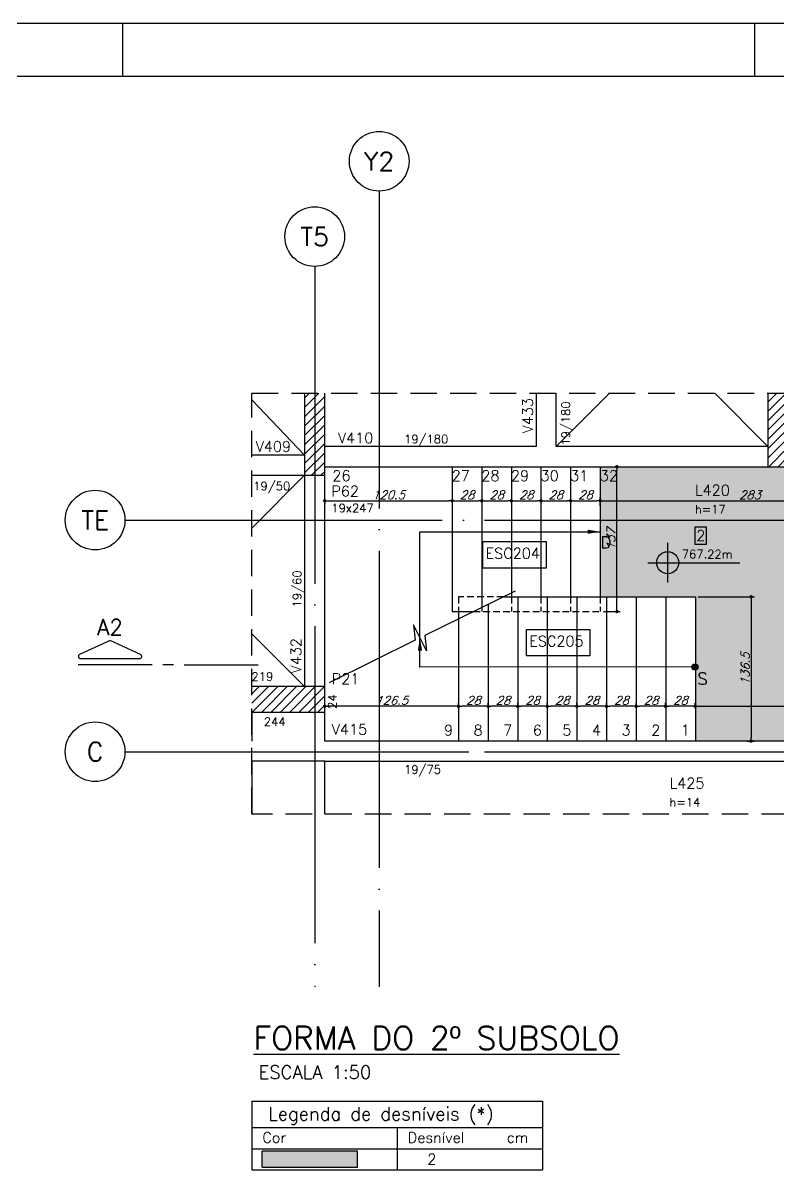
# Model space of a CAD drawing. Extents: x 0 to 6870, y 0 to 4205.
# Drawn here: x 1553 to 2267, y 3111 to 4205 of the extents above; entities that cross this region are included whole.
import ezdxf
from ezdxf.enums import TextEntityAlignment as Align

# ---------------------------------------------------------------- set-up
doc = ezdxf.new("R2010")
doc.units = 0
doc.header["$LTSCALE"] = 50
doc.header["$MEASUREMENT"] = 0
doc.linetypes.add('DASHED', pattern=[0.75, 0.5, -0.25])
doc.linetypes.add('EIXO', pattern=[6.8, 6, -0.4, 0, -0.4])
doc.layers.get('0').update_dxf_attribs({"linetype": 'CONTINUOUS'})
doc.layers.get('DEFPOINTS').update_dxf_attribs({"linetype": 'CONTINUOUS'})
for name, color, linetype in [('242', 3, 'CONTINUOUS'), ('AR-TEXTO_REGUA 120_1-200', 4, 'CONTINUOUS'), ('F-AUX', 2, 'CONTINUOUS'), ('F-AUX-RED', 1, 'CONTINUOUS'), ('F-CORTE-INDICAÇÃO', 4, 'CONTINUOUS'), ('F-COTAS', 106, 'CONTINUOUS'), ('F-DESNIVEL-1', 254, 'CONTINUOUS'), ('F-DESNIVEL-9', 252, 'CONTINUOUS'), ('F-EIXO', 12, 'EIXO'), ('F-ESC NUM', 2, 'CONTINUOUS'), ('F-ESC-PROJ', 1, 'CONTINUOUS'), ('F-ESCADAS', 2, 'CONTINUOUS'), ('F-LAJES-DIM', 2, 'CONTINUOUS'), ('F-LAJES-NOME', 4, 'CONTINUOUS'), ('F-LEADER', 1, 'CONTINUOUS'), ('F-MARGEM', 1, 'CONTINUOUS'), ('F-NÍVEL-PLANTA', 2, 'CONTINUOUS'), ('F-PILARES-DIM', 172, 'CONTINUOUS'), ('F-PILARES-HACH', 174, 'CONTINUOUS'), ('F-PILARES-NOME', 170, 'CONTINUOUS'), ('F-PILARES-S', 170, 'CONTINUOUS'), ('F-PILARES-V', 170, 'CONTINUOUS'), ('F-TABELA-NÍVEIS', 1, 'CONTINUOUS'), ('F-TEXTO', 6, 'CONTINUOUS'), ('F-TEXTO ESCADA', 2, 'CONTINUOUS'), ('F-TEXTO-YELLOW', 2, 'CONTINUOUS'), ('F-VIGAS', 3, 'CONTINUOUS'), ('F-VIGAS-DIM', 2, 'CONTINUOUS'), ('F-VIGAS-NOME', 4, 'CONTINUOUS'), ('F-VÃO', 1, 'CONTINUOUS')]:
    doc.layers.add(name, color=color, linetype=linetype)
doc.styles.add('5385-ARQ-PB-BAS-PLA-TER-TORRE-A-106-TXT$0$R60-75', font='romans.shx', dxfattribs={"height": 0.1125})
doc.styles.add('CP-TEXT-INCL', font='romans.shx', dxfattribs={"oblique": 20})
doc.styles.add('MCP', font='romans.shx')
doc.styles.add('REGUA-120-esc1_200', font='simplex.shx', dxfattribs={"height": 0.6})
doc.styles.add('ROMANS', font='romans.shx')
doc.dimstyles.new('CP-COTAS-50', dxfattribs={"dimscale": 0.64, "dimtxt": 12.5, "dimasz": 5, "dimexe": 5, "dimexo": 5, "dimgap": 2.5, "dimtad": 1, "dimdec": 1, "dimdsep": 46, "dimtxsty": 'CP-TEXT-INCL', "dimblk1": 'DOT', "dimblk2": 'DOT', "dimsah": 1, "dimcen": 9, "dimclrd": 256, "dimclre": 256, "dimclrt": 256, "dimadec": 0, "dimazin": 0, "dimtfac": 1, "dimtdec": 1, "dimtmove": 2, "dimatfit": 3, "dimldrblk": 'DOT', "dimfxl": 5, "dimtolj": 1, "dimarcsym": 0})
pattern_1 = [(45, (324.5, 3531), (-4.419417, 4.419417), [])]

# ---------------------------------------------------------------- blocks, each defined once
blk = doc.blocks.new('*U13')
at = {"layer": 'F-LAJES-DIM', "color": 1}
blk.add_lwpolyline([(0, 0), (11, 0), (11, 16), (0, 16)], close=True, dxfattribs=at)
at = {"layer": 'F-LAJES-DIM', "style": 'MCP'}
blk.add_attdef('DIM', text='', height=10, dxfattribs=at).set_placement((5.5, 8), align=Align.MIDDLE_CENTER)
blk = doc.blocks.new('Nível - Planta')
at = {"layer": 'F-NÍVEL-PLANTA'}
h = blk.add_hatch(color=71, dxfattribs=at)
h.paths.add_polyline_path([(0, 0), (0, 0.26, 0.414214), (-0.26, 0)])
h.paths.add_polyline_path([(0.26, 0), (0, 0), (0, -0.26, 0.414214)])
for p, q in [((0, -0.469), (0, 0.469)), ((-0.469, 0), (1.704, 0))]:
    blk.add_line(p, q, dxfattribs=at)
blk.add_circle((0, 0), 0.26, dxfattribs=at)
at = {"layer": 'F-TEXTO', "color": 3, "style": 'MCP'}
blk.add_attdef('NÍVEL', (0.333, 0.102), '', height=0.2, dxfattribs=at)
blk = doc.blocks.new('*U12')
at = {"layer": 'F-EIXO'}
blk.add_line((0, 0), (1131.4, 0), dxfattribs=at)
at = {"layer": 'F-EIXO', "color": 2, "linetype": 'Continuous'}
blk.add_circle((-28.2, 0), 28.2, dxfattribs=at)
at = {"layer": 'F-TEXTO', "style": 'ROMANS'}
blk.add_attdef('EIXO', text='', height=17.5, dxfattribs=at).set_placement((-28.2, 0), align=Align.MIDDLE_CENTER)
blk = doc.blocks.new('*U8')
at = {"layer": 'F-EIXO'}
blk.add_line((0, 0), (0, -752.5), dxfattribs=at)
at = {"layer": 'F-EIXO', "color": 2, "linetype": 'Continuous'}
blk.add_circle((0, 28.2), 28.2, dxfattribs=at)
at = {"layer": 'F-TEXTO', "style": 'ROMANS'}
blk.add_attdef('EIXO', text='', height=17.5, rotation=360, dxfattribs=at).set_placement((0, 28.2), align=Align.MIDDLE_CENTER)
blk = doc.blocks.new('*U9')
at = {"layer": 'F-EIXO'}
blk.add_line((0, 0), (0, -681.2), dxfattribs=at)
at = {"layer": 'F-EIXO', "color": 2, "linetype": 'Continuous'}
blk.add_circle((0, 28.2), 28.2, dxfattribs=at)
at = {"layer": 'F-TEXTO', "style": 'ROMANS'}
blk.add_attdef('EIXO', text='', height=17.5, rotation=360, dxfattribs=at).set_placement((0, 28.2), align=Align.MIDDLE_CENTER)
blk = doc.blocks.new('*U10')
at = {"layer": 'F-EIXO'}
blk.add_line((0, 0), (1131.4, 0), dxfattribs=at)
at = {"layer": 'F-EIXO', "color": 2, "linetype": 'Continuous'}
blk.add_circle((-28.2, 0), 28.2, dxfattribs=at)
at = {"layer": 'F-TEXTO', "style": 'ROMANS'}
blk.add_attdef('EIXO', text='', height=17.5, dxfattribs=at).set_placement((-28.2, 0), align=Align.MIDDLE_CENTER)
blk = doc.blocks.new('*U17')
at = {"layer": 'F-CORTE-INDICAÇÃO'}
for p, q in [((-100, 0), (-170, 0)), ((-80, 0), (-90, 0)), ((-70, 0), (0, 0))]:
    blk.add_line(p, q, dxfattribs=at)
blk.add_lwpolyline([(-112, 6, 0.802585), (-111.2, 9.8), (-140, 23.3), (-168.8, 9.8, 0.802585), (-168, 6)], format="xyb", close=True, dxfattribs=at)
at = {"layer": 'F-CORTE-INDICAÇÃO', "style": 'ROMANS'}
blk.add_attdef('CORTE', text='', height=15, dxfattribs=at).set_placement((-140, 35.8), align=Align.MIDDLE_CENTER)
at = {"layer": 'F-CORTE-INDICAÇÃO', "color": 2, "style": 'ROMANS'}
blk.add_attdef('FOLHA', text='', height=12, dxfattribs=at).set_placement((-140, -10), align=Align.MIDDLE_CENTER)
blk = doc.blocks.new('A0-1L')
at = {"layer": 'F-MARGEM', "color": 2}
for p, q in [((0, 84.1), (137.4, 84.1)), ((32.95, 83.1), (32.95, 84.1)), ((32.95, 83.1), (32.95, 84.1)), ((44.9, 84.1), (44.9, 83.1)), ((44.9, 84.1), (44.9, 83.1))]:
    blk.add_line(p, q, dxfattribs=at)
blk.add_lwpolyline([(0, 84.1), (137.4, 84.1), (137.4, 0), (0, 0)], close=True, dxfattribs=at)
at = {"layer": 'F-MARGEM', "color": 7}
blk.add_lwpolyline([(2.5, 83.1), (136.4, 83.1), (136.4, 1), (2.5, 1)], close=True, dxfattribs=at)
blk = doc.blocks.new('_DOT')
at = {"color": 0, "linetype": 'ByBlock'}
blk.add_line((-0.5, 0), (-1, 0), dxfattribs=at)
at = {"color": 0, "linetype": 'ByBlock', "const_width": 0.5}
blk.add_lwpolyline([(-0.25, 0, 1), (0.25, 0, 1)], format="xyb", close=True, dxfattribs=at)
blk = doc.blocks.new('*D64')
at = {"layer": 'DEFPOINTS', "color": 0, "linetype": 'Continuous', "transparency": 16777216}
for p in [(1838.5, 3754.6), (1959, 3757.1), (1959, 3753.3)]:
    blk.add_point(p, dxfattribs=at)
at = {"layer": 'F-COTAS', "linetype": 'Continuous', "lineweight": -2, "transparency": 16777216}
for p, q in [((1841.7, 3753.3), (1955.8, 3753.3)), ((1959, 3753.9), (1959, 3750.1)), ((1838.5, 3751.4), (1838.5, 3750.1))]:
    blk.add_line(p, q, dxfattribs=at)
at = {"layer": 'F-COTAS', "linetype": 'Continuous', "lineweight": -2, "transparency": 16777216, "xscale": 3.2, "yscale": 3.2, "zscale": 3.2, "rotation": 180}
blk.add_blockref('_DOT', (1838.5, 3753.3), dxfattribs=at)
at = {"layer": 'F-COTAS', "linetype": 'Continuous', "lineweight": -2, "transparency": 16777216, "xscale": 3.2, "yscale": 3.2, "zscale": 3.2}
blk.add_blockref('_DOT', (1959, 3753.3), dxfattribs=at)
at = {"layer": 'F-COTAS', "linetype": 'Continuous', "transparency": 16777216, "insert": (1898.8, 3758.9), "char_height": 8, "attachment_point": 5, "style": 'CP-TEXT-INCL'}
blk.add_mtext('\\A1;120.5', dxfattribs=at)
blk = doc.blocks.new('*D65')
at = {"layer": 'DEFPOINTS', "color": 0, "linetype": 'Continuous', "transparency": 16777216}
for p in [(1959, 3754.6), (1987, 3753.3), (1987, 3753.3)]:
    blk.add_point(p, dxfattribs=at)
at = {"layer": 'F-COTAS', "linetype": 'Continuous', "lineweight": -2, "transparency": 16777216}
for p, q in [((1962.2, 3753.3), (1983.8, 3753.3)), ((1959, 3751.4), (1959, 3750.1))]:
    blk.add_line(p, q, dxfattribs=at)
at = {"layer": 'F-COTAS', "linetype": 'Continuous', "lineweight": -2, "transparency": 16777216, "xscale": 3.2, "yscale": 3.2, "zscale": 3.2, "rotation": 180}
blk.add_blockref('_DOT', (1959, 3753.3), dxfattribs=at)
at = {"layer": 'F-COTAS', "linetype": 'Continuous', "lineweight": -2, "transparency": 16777216, "xscale": 3.2, "yscale": 3.2, "zscale": 3.2}
blk.add_blockref('_DOT', (1987, 3753.3), dxfattribs=at)
at = {"layer": 'F-COTAS', "linetype": 'Continuous', "transparency": 16777216, "insert": (1973, 3758.9), "char_height": 8, "attachment_point": 5, "style": 'CP-TEXT-INCL'}
blk.add_mtext('\\A1;28', dxfattribs=at)
blk = doc.blocks.new('*D66')
at = {"layer": 'DEFPOINTS', "color": 0, "linetype": 'Continuous', "transparency": 16777216}
for p in [(1987, 3754.6), (2015, 3753.3), (2015, 3753.3)]:
    blk.add_point(p, dxfattribs=at)
at = {"layer": 'F-COTAS', "linetype": 'Continuous', "lineweight": -2, "transparency": 16777216}
for p, q in [((1990.2, 3753.3), (2011.8, 3753.3)), ((1987, 3751.4), (1987, 3750.1))]:
    blk.add_line(p, q, dxfattribs=at)
at = {"layer": 'F-COTAS', "linetype": 'Continuous', "lineweight": -2, "transparency": 16777216, "xscale": 3.2, "yscale": 3.2, "zscale": 3.2, "rotation": 180}
blk.add_blockref('_DOT', (1987, 3753.3), dxfattribs=at)
at = {"layer": 'F-COTAS', "linetype": 'Continuous', "lineweight": -2, "transparency": 16777216, "xscale": 3.2, "yscale": 3.2, "zscale": 3.2}
blk.add_blockref('_DOT', (2015, 3753.3), dxfattribs=at)
at = {"layer": 'F-COTAS', "linetype": 'Continuous', "transparency": 16777216, "insert": (2001, 3758.9), "char_height": 8, "attachment_point": 5, "style": 'CP-TEXT-INCL'}
blk.add_mtext('\\A1;28', dxfattribs=at)
blk = doc.blocks.new('*D67')
at = {"layer": 'DEFPOINTS', "color": 0, "linetype": 'Continuous', "transparency": 16777216}
for p in [(2015, 3754.6), (2043, 3753.3), (2043, 3753.3)]:
    blk.add_point(p, dxfattribs=at)
at = {"layer": 'F-COTAS', "linetype": 'Continuous', "lineweight": -2, "transparency": 16777216}
for p, q in [((2018.2, 3753.3), (2039.8, 3753.3)), ((2015, 3751.4), (2015, 3750.1))]:
    blk.add_line(p, q, dxfattribs=at)
at = {"layer": 'F-COTAS', "linetype": 'Continuous', "lineweight": -2, "transparency": 16777216, "xscale": 3.2, "yscale": 3.2, "zscale": 3.2, "rotation": 180}
blk.add_blockref('_DOT', (2015, 3753.3), dxfattribs=at)
at = {"layer": 'F-COTAS', "linetype": 'Continuous', "lineweight": -2, "transparency": 16777216, "xscale": 3.2, "yscale": 3.2, "zscale": 3.2}
blk.add_blockref('_DOT', (2043, 3753.3), dxfattribs=at)
at = {"layer": 'F-COTAS', "linetype": 'Continuous', "transparency": 16777216, "insert": (2029, 3758.9), "char_height": 8, "attachment_point": 5, "style": 'CP-TEXT-INCL'}
blk.add_mtext('\\A1;28', dxfattribs=at)
blk = doc.blocks.new('*D63')
at = {"layer": 'DEFPOINTS', "color": 0, "linetype": 'Continuous', "transparency": 16777216}
for p in [(2043, 3754.6), (2071, 3753.3), (2071, 3753.3)]:
    blk.add_point(p, dxfattribs=at)
at = {"layer": 'F-COTAS', "linetype": 'Continuous', "lineweight": -2, "transparency": 16777216}
for p, q in [((2046.2, 3753.3), (2067.8, 3753.3)), ((2043, 3751.4), (2043, 3750.1))]:
    blk.add_line(p, q, dxfattribs=at)
at = {"layer": 'F-COTAS', "linetype": 'Continuous', "lineweight": -2, "transparency": 16777216, "xscale": 3.2, "yscale": 3.2, "zscale": 3.2, "rotation": 180}
blk.add_blockref('_DOT', (2043, 3753.3), dxfattribs=at)
at = {"layer": 'F-COTAS', "linetype": 'Continuous', "lineweight": -2, "transparency": 16777216, "xscale": 3.2, "yscale": 3.2, "zscale": 3.2}
blk.add_blockref('_DOT', (2071, 3753.3), dxfattribs=at)
at = {"layer": 'F-COTAS', "linetype": 'Continuous', "transparency": 16777216, "insert": (2057, 3758.9), "char_height": 8, "attachment_point": 5, "style": 'CP-TEXT-INCL'}
blk.add_mtext('\\A1;28', dxfattribs=at)
blk = doc.blocks.new('*D68')
at = {"layer": 'DEFPOINTS', "color": 0, "linetype": 'Continuous', "transparency": 16777216}
for p in [(2133, 3558.9), (2133, 3558.9), (2161, 3558.9)]:
    blk.add_point(p, dxfattribs=at)
at = {"layer": 'F-COTAS', "linetype": 'Continuous', "lineweight": -2, "transparency": 16777216}
for p, q in [((2133, 3558.9), (2133, 3562.1)), ((2157.8, 3558.9), (2136.2, 3558.9)), ((2161, 3558.9), (2161, 3562.1))]:
    blk.add_line(p, q, dxfattribs=at)
at = {"layer": 'F-COTAS', "linetype": 'Continuous', "lineweight": -2, "transparency": 16777216, "xscale": 3.2, "yscale": 3.2, "zscale": 3.2, "rotation": 180}
blk.add_blockref('_DOT', (2133, 3558.9), dxfattribs=at)
at = {"layer": 'F-COTAS', "linetype": 'Continuous', "lineweight": -2, "transparency": 16777216, "xscale": 3.2, "yscale": 3.2, "zscale": 3.2}
blk.add_blockref('_DOT', (2161, 3558.9), dxfattribs=at)
at = {"layer": 'F-COTAS', "linetype": 'Continuous', "transparency": 16777216, "insert": (2147, 3564.5), "char_height": 8, "attachment_point": 5, "style": 'CP-TEXT-INCL'}
blk.add_mtext('\\A1;28', dxfattribs=at)
blk = doc.blocks.new('*D69')
at = {"layer": 'DEFPOINTS', "color": 0, "linetype": 'Continuous', "transparency": 16777216}
for p in [(2105, 3558.9), (2105, 3558.9), (2133, 3558.9)]:
    blk.add_point(p, dxfattribs=at)
at = {"layer": 'F-COTAS', "linetype": 'Continuous', "lineweight": -2, "transparency": 16777216}
for p, q in [((2105, 3558.9), (2105, 3562.1)), ((2129.8, 3558.9), (2108.2, 3558.9)), ((2133, 3558.9), (2133, 3562.1))]:
    blk.add_line(p, q, dxfattribs=at)
at = {"layer": 'F-COTAS', "linetype": 'Continuous', "lineweight": -2, "transparency": 16777216, "xscale": 3.2, "yscale": 3.2, "zscale": 3.2, "rotation": 180}
blk.add_blockref('_DOT', (2105, 3558.9), dxfattribs=at)
at = {"layer": 'F-COTAS', "linetype": 'Continuous', "lineweight": -2, "transparency": 16777216, "xscale": 3.2, "yscale": 3.2, "zscale": 3.2}
blk.add_blockref('_DOT', (2133, 3558.9), dxfattribs=at)
at = {"layer": 'F-COTAS', "linetype": 'Continuous', "transparency": 16777216, "insert": (2119, 3564.5), "char_height": 8, "attachment_point": 5, "style": 'CP-TEXT-INCL'}
blk.add_mtext('\\A1;28', dxfattribs=at)
blk = doc.blocks.new('*D70')
at = {"layer": 'DEFPOINTS', "color": 0, "linetype": 'Continuous', "transparency": 16777216}
for p in [(2077, 3558.9), (2077, 3558.9), (2105, 3558.9)]:
    blk.add_point(p, dxfattribs=at)
at = {"layer": 'F-COTAS', "linetype": 'Continuous', "lineweight": -2, "transparency": 16777216}
for p, q in [((2077, 3558.9), (2077, 3562.1)), ((2101.8, 3558.9), (2080.2, 3558.9)), ((2105, 3558.9), (2105, 3562.1))]:
    blk.add_line(p, q, dxfattribs=at)
at = {"layer": 'F-COTAS', "linetype": 'Continuous', "lineweight": -2, "transparency": 16777216, "xscale": 3.2, "yscale": 3.2, "zscale": 3.2, "rotation": 180}
blk.add_blockref('_DOT', (2077, 3558.9), dxfattribs=at)
at = {"layer": 'F-COTAS', "linetype": 'Continuous', "lineweight": -2, "transparency": 16777216, "xscale": 3.2, "yscale": 3.2, "zscale": 3.2}
blk.add_blockref('_DOT', (2105, 3558.9), dxfattribs=at)
at = {"layer": 'F-COTAS', "linetype": 'Continuous', "transparency": 16777216, "insert": (2091, 3564.5), "char_height": 8, "attachment_point": 5, "style": 'CP-TEXT-INCL'}
blk.add_mtext('\\A1;28', dxfattribs=at)
blk = doc.blocks.new('*D71')
at = {"layer": 'DEFPOINTS', "color": 0, "linetype": 'Continuous', "transparency": 16777216}
for p in [(2049, 3558.9), (2049, 3558.9), (2077, 3558.9)]:
    blk.add_point(p, dxfattribs=at)
at = {"layer": 'F-COTAS', "linetype": 'Continuous', "lineweight": -2, "transparency": 16777216}
for p, q in [((2049, 3558.9), (2049, 3562.1)), ((2073.8, 3558.9), (2052.2, 3558.9)), ((2077, 3558.9), (2077, 3562.1))]:
    blk.add_line(p, q, dxfattribs=at)
at = {"layer": 'F-COTAS', "linetype": 'Continuous', "lineweight": -2, "transparency": 16777216, "xscale": 3.2, "yscale": 3.2, "zscale": 3.2, "rotation": 180}
blk.add_blockref('_DOT', (2049, 3558.9), dxfattribs=at)
at = {"layer": 'F-COTAS', "linetype": 'Continuous', "lineweight": -2, "transparency": 16777216, "xscale": 3.2, "yscale": 3.2, "zscale": 3.2}
blk.add_blockref('_DOT', (2077, 3558.9), dxfattribs=at)
at = {"layer": 'F-COTAS', "linetype": 'Continuous', "transparency": 16777216, "insert": (2063, 3564.5), "char_height": 8, "attachment_point": 5, "style": 'CP-TEXT-INCL'}
blk.add_mtext('\\A1;28', dxfattribs=at)
blk = doc.blocks.new('*D72')
at = {"layer": 'DEFPOINTS', "color": 0, "linetype": 'Continuous', "transparency": 16777216}
for p in [(2021, 3558.9), (2021, 3558.9), (2049, 3558.9)]:
    blk.add_point(p, dxfattribs=at)
at = {"layer": 'F-COTAS', "linetype": 'Continuous', "lineweight": -2, "transparency": 16777216}
for p, q in [((2021, 3558.9), (2021, 3562.1)), ((2045.8, 3558.9), (2024.2, 3558.9)), ((2049, 3558.9), (2049, 3562.1))]:
    blk.add_line(p, q, dxfattribs=at)
at = {"layer": 'F-COTAS', "linetype": 'Continuous', "lineweight": -2, "transparency": 16777216, "xscale": 3.2, "yscale": 3.2, "zscale": 3.2, "rotation": 180}
blk.add_blockref('_DOT', (2021, 3558.9), dxfattribs=at)
at = {"layer": 'F-COTAS', "linetype": 'Continuous', "lineweight": -2, "transparency": 16777216, "xscale": 3.2, "yscale": 3.2, "zscale": 3.2}
blk.add_blockref('_DOT', (2049, 3558.9), dxfattribs=at)
at = {"layer": 'F-COTAS', "linetype": 'Continuous', "transparency": 16777216, "insert": (2035, 3564.5), "char_height": 8, "attachment_point": 5, "style": 'CP-TEXT-INCL'}
blk.add_mtext('\\A1;28', dxfattribs=at)
blk = doc.blocks.new('*D73')
at = {"layer": 'DEFPOINTS', "color": 0, "linetype": 'Continuous', "transparency": 16777216}
for p in [(1993, 3558.9), (1993, 3558.9), (2021, 3558.9)]:
    blk.add_point(p, dxfattribs=at)
at = {"layer": 'F-COTAS', "linetype": 'Continuous', "lineweight": -2, "transparency": 16777216}
for p, q in [((1993, 3558.9), (1993, 3562.1)), ((2017.8, 3558.9), (1996.2, 3558.9)), ((2021, 3558.9), (2021, 3562.1))]:
    blk.add_line(p, q, dxfattribs=at)
at = {"layer": 'F-COTAS', "linetype": 'Continuous', "lineweight": -2, "transparency": 16777216, "xscale": 3.2, "yscale": 3.2, "zscale": 3.2, "rotation": 180}
blk.add_blockref('_DOT', (1993, 3558.9), dxfattribs=at)
at = {"layer": 'F-COTAS', "linetype": 'Continuous', "lineweight": -2, "transparency": 16777216, "xscale": 3.2, "yscale": 3.2, "zscale": 3.2}
blk.add_blockref('_DOT', (2021, 3558.9), dxfattribs=at)
at = {"layer": 'F-COTAS', "linetype": 'Continuous', "transparency": 16777216, "insert": (2007, 3564.5), "char_height": 8, "attachment_point": 5, "style": 'CP-TEXT-INCL'}
blk.add_mtext('\\A1;28', dxfattribs=at)
blk = doc.blocks.new('*D74')
at = {"layer": 'DEFPOINTS', "color": 0, "linetype": 'Continuous', "transparency": 16777216}
for p in [(1965, 3558.9), (1965, 3558.9), (1993, 3558.9)]:
    blk.add_point(p, dxfattribs=at)
at = {"layer": 'F-COTAS', "linetype": 'Continuous', "lineweight": -2, "transparency": 16777216}
for p, q in [((1965, 3558.9), (1965, 3562.1)), ((1989.8, 3558.9), (1968.2, 3558.9)), ((1993, 3558.9), (1993, 3562.1))]:
    blk.add_line(p, q, dxfattribs=at)
at = {"layer": 'F-COTAS', "linetype": 'Continuous', "lineweight": -2, "transparency": 16777216, "xscale": 3.2, "yscale": 3.2, "zscale": 3.2, "rotation": 180}
blk.add_blockref('_DOT', (1965, 3558.9), dxfattribs=at)
at = {"layer": 'F-COTAS', "linetype": 'Continuous', "lineweight": -2, "transparency": 16777216, "xscale": 3.2, "yscale": 3.2, "zscale": 3.2}
blk.add_blockref('_DOT', (1993, 3558.9), dxfattribs=at)
at = {"layer": 'F-COTAS', "linetype": 'Continuous', "transparency": 16777216, "insert": (1979, 3564.5), "char_height": 8, "attachment_point": 5, "style": 'CP-TEXT-INCL'}
blk.add_mtext('\\A1;28', dxfattribs=at)
blk = doc.blocks.new('*D75')
at = {"layer": 'DEFPOINTS', "color": 0, "linetype": 'Continuous', "transparency": 16777216}
for p in [(1838.5, 3558.9), (1838.5, 3558.9), (1965, 3558.9)]:
    blk.add_point(p, dxfattribs=at)
at = {"layer": 'F-COTAS', "linetype": 'Continuous', "lineweight": -2, "transparency": 16777216}
for p, q in [((1838.5, 3558.9), (1838.5, 3562.1)), ((1961.8, 3558.9), (1841.7, 3558.9)), ((1965, 3558.9), (1965, 3562.1))]:
    blk.add_line(p, q, dxfattribs=at)
at = {"layer": 'F-COTAS', "linetype": 'Continuous', "lineweight": -2, "transparency": 16777216, "xscale": 3.2, "yscale": 3.2, "zscale": 3.2, "rotation": 180}
blk.add_blockref('_DOT', (1838.5, 3558.9), dxfattribs=at)
at = {"layer": 'F-COTAS', "linetype": 'Continuous', "lineweight": -2, "transparency": 16777216, "xscale": 3.2, "yscale": 3.2, "zscale": 3.2}
blk.add_blockref('_DOT', (1965, 3558.9), dxfattribs=at)
at = {"layer": 'F-COTAS', "linetype": 'Continuous', "transparency": 16777216, "insert": (1901.8, 3564.5), "char_height": 8, "attachment_point": 5, "style": 'CP-TEXT-INCL'}
blk.add_mtext('\\A1;126.5', dxfattribs=at)
blk = doc.blocks.new('*D76')
at = {"layer": 'DEFPOINTS', "color": 0, "linetype": 'Continuous', "transparency": 16777216}
for p in [(2382, 3558.9), (2189, 3550.6), (2382, 3550.6)]:
    blk.add_point(p, dxfattribs=at)
at = {"layer": 'F-COTAS', "linetype": 'Continuous', "lineweight": -2, "transparency": 16777216}
for p, q in [((2189, 3556.8), (2189, 3562.1)), ((2192.2, 3558.9), (2378.8, 3558.9)), ((2382, 3556.8), (2382, 3562.1))]:
    blk.add_line(p, q, dxfattribs=at)
at = {"layer": 'F-COTAS', "linetype": 'Continuous', "lineweight": -2, "transparency": 16777216, "xscale": 3.2, "yscale": 3.2, "zscale": 3.2, "rotation": 180}
blk.add_blockref('_DOT', (2189, 3558.9), dxfattribs=at)
at = {"layer": 'F-COTAS', "linetype": 'Continuous', "lineweight": -2, "transparency": 16777216, "xscale": 3.2, "yscale": 3.2, "zscale": 3.2}
blk.add_blockref('_DOT', (2382, 3558.9), dxfattribs=at)
at = {"layer": 'F-COTAS', "linetype": 'Continuous', "transparency": 16777216, "insert": (2285.5, 3564.5), "char_height": 8, "attachment_point": 5, "style": 'CP-TEXT-INCL'}
blk.add_mtext('\\A1;193', dxfattribs=at)
blk = doc.blocks.new('*D77')
at = {"layer": 'DEFPOINTS', "color": 0, "linetype": 'Continuous', "transparency": 16777216}
for p in [(2160.8, 3559), (2160.8, 3559), (2188.8, 3559)]:
    blk.add_point(p, dxfattribs=at)
at = {"layer": 'F-COTAS', "linetype": 'Continuous', "lineweight": -2, "transparency": 16777216}
for p, q in [((2160.8, 3559), (2160.8, 3562.2)), ((2185.6, 3559), (2164, 3559)), ((2188.8, 3559), (2188.8, 3562.2))]:
    blk.add_line(p, q, dxfattribs=at)
at = {"layer": 'F-COTAS', "linetype": 'Continuous', "lineweight": -2, "transparency": 16777216, "xscale": 3.2, "yscale": 3.2, "zscale": 3.2, "rotation": 180}
blk.add_blockref('_DOT', (2160.8, 3559), dxfattribs=at)
at = {"layer": 'F-COTAS', "linetype": 'Continuous', "lineweight": -2, "transparency": 16777216, "xscale": 3.2, "yscale": 3.2, "zscale": 3.2}
blk.add_blockref('_DOT', (2188.8, 3559), dxfattribs=at)
at = {"layer": 'F-COTAS', "linetype": 'Continuous', "transparency": 16777216, "insert": (2174.8, 3564.6), "char_height": 8, "attachment_point": 5, "style": 'CP-TEXT-INCL'}
blk.add_mtext('\\A1;28', dxfattribs=at)
blk = doc.blocks.new('*D78')
at = {"layer": 'DEFPOINTS', "color": 0, "linetype": 'Continuous', "transparency": 16777216}
for p in [(2188.3, 3662.5), (2234.7, 3526), (2241.7, 3526)]:
    blk.add_point(p, dxfattribs=at)
at = {"layer": 'F-COTAS', "linetype": 'Continuous', "lineweight": -2, "transparency": 16777216}
for p, q in [((2191.5, 3662.5), (2244.9, 3662.5)), ((2241.7, 3659.3), (2241.7, 3529.2)), ((2237.9, 3526), (2244.9, 3526))]:
    blk.add_line(p, q, dxfattribs=at)
at = {"layer": 'F-COTAS', "linetype": 'Continuous', "lineweight": -2, "transparency": 16777216, "xscale": 3.2, "yscale": 3.2, "zscale": 3.2}
for p, rotation in [((2241.7, 3662.5), 90), ((2241.7, 3526), 270)]:
    blk.add_blockref('_DOT', p, dxfattribs=dict(at, rotation=rotation))
at = {"layer": 'F-COTAS', "linetype": 'Continuous', "transparency": 16777216, "insert": (2236.1, 3594.3), "char_height": 8, "attachment_point": 5, "rotation": 90, "style": 'CP-TEXT-INCL'}
blk.add_mtext('\\A1;136.5', dxfattribs=at)
blk = doc.blocks.new('*D79')
at = {"layer": 'DEFPOINTS', "color": 0, "linetype": 'Continuous', "transparency": 16777216}
for p in [(2101.2, 3785.5), (2114.8, 3785.5), (2099, 3648.5)]:
    blk.add_point(p, dxfattribs=at)
at = {"layer": 'F-COTAS', "linetype": 'Continuous', "lineweight": -2, "transparency": 16777216}
for p, q in [((2104.4, 3785.5), (2118, 3785.5)), ((2114.8, 3651.7), (2114.8, 3782.3)), ((2102.2, 3648.5), (2118, 3648.5))]:
    blk.add_line(p, q, dxfattribs=at)
at = {"layer": 'F-COTAS', "linetype": 'Continuous', "lineweight": -2, "transparency": 16777216, "xscale": 3.2, "yscale": 3.2, "zscale": 3.2}
for p, rotation in [((2114.8, 3785.5), 90), ((2114.8, 3648.5), 270)]:
    blk.add_blockref('_DOT', p, dxfattribs=dict(at, rotation=rotation))
at = {"layer": 'F-COTAS', "linetype": 'Continuous', "transparency": 16777216, "insert": (2109.2, 3717), "char_height": 8, "attachment_point": 5, "rotation": 90, "style": 'CP-TEXT-INCL'}
blk.add_mtext('\\A1;137', dxfattribs=at)
blk = doc.blocks.new('*D82')
at = {"layer": 'DEFPOINTS', "color": 0, "linetype": 'Continuous', "transparency": 16777216}
for p in [(2382, 3753.3), (2382, 3752.5), (2099, 3745.4)]:
    blk.add_point(p, dxfattribs=at)
at = {"layer": 'F-COTAS', "linetype": 'Continuous', "lineweight": -2, "transparency": 16777216}
for p, q in [((2099, 3748.6), (2099, 3756.5)), ((2102.2, 3753.3), (2378.8, 3753.3)), ((2382, 3755.7), (2382, 3756.5))]:
    blk.add_line(p, q, dxfattribs=at)
at = {"layer": 'F-COTAS', "linetype": 'Continuous', "lineweight": -2, "transparency": 16777216, "xscale": 3.2, "yscale": 3.2, "zscale": 3.2, "rotation": 180}
blk.add_blockref('_DOT', (2099, 3753.3), dxfattribs=at)
at = {"layer": 'F-COTAS', "linetype": 'Continuous', "lineweight": -2, "transparency": 16777216, "xscale": 3.2, "yscale": 3.2, "zscale": 3.2}
blk.add_blockref('_DOT', (2382, 3753.3), dxfattribs=at)
at = {"layer": 'F-COTAS', "linetype": 'Continuous', "transparency": 16777216, "insert": (2240.5, 3758.9), "char_height": 8, "attachment_point": 5, "style": 'CP-TEXT-INCL'}
blk.add_mtext('\\A1;283', dxfattribs=at)
blk = doc.blocks.new('*D232')
at = {"layer": 'DEFPOINTS', "color": 0, "linetype": 'Continuous', "transparency": 16777216}
for p in [(2071, 3754.6), (2099, 3753.3), (2099, 3753.3)]:
    blk.add_point(p, dxfattribs=at)
at = {"layer": 'F-COTAS', "linetype": 'Continuous', "lineweight": -2, "transparency": 16777216}
for p, q in [((2074.2, 3753.3), (2095.8, 3753.3)), ((2071, 3751.4), (2071, 3750.1))]:
    blk.add_line(p, q, dxfattribs=at)
at = {"layer": 'F-COTAS', "linetype": 'Continuous', "lineweight": -2, "transparency": 16777216, "xscale": 3.2, "yscale": 3.2, "zscale": 3.2, "rotation": 180}
blk.add_blockref('_DOT', (2071, 3753.3), dxfattribs=at)
at = {"layer": 'F-COTAS', "linetype": 'Continuous', "lineweight": -2, "transparency": 16777216, "xscale": 3.2, "yscale": 3.2, "zscale": 3.2}
blk.add_blockref('_DOT', (2099, 3753.3), dxfattribs=at)
at = {"layer": 'F-COTAS', "linetype": 'Continuous', "transparency": 16777216, "insert": (2085, 3758.9), "char_height": 8, "attachment_point": 5, "style": 'CP-TEXT-INCL'}
blk.add_mtext('\\A1;28', dxfattribs=at)

msp = doc.modelspace()

# ---------------------------------------------------------------- hatches: boundary and pattern name
at = {"layer": 'F-AUX'}
h = msp.add_hatch(color=1, dxfattribs=at)
edge = h.paths.add_edge_path()
edge.add_arc((2188.65, 3596.11), 3, 0, 360)
at = {"layer": 'F-DESNIVEL-1', "linetype": 'Continuous'}
h = msp.add_hatch(color=256, dxfattribs=at)
h.dxf.hatch_style = 1
h.paths.add_polyline_path([(2099, 3785.5), (2099, 3662.5), (2189, 3662.5), (2189, 3526), (2465, 3526), (2465, 3662.5), (2465, 3785.5)])
at = {"layer": 'F-PILARES-HACH', "linetype": 'Continuous'}
h = msp.add_hatch(dxfattribs=at)
h.set_pattern_fill('ANSI31', color=256, scale=50, style=0)
h.set_pattern_definition(pattern_1)
h.paths.add_polyline_path([(1838.5, 3855), (1819.5, 3855), (1819.5, 3777.5), (1838.5, 3777.5)])
h = msp.add_hatch(dxfattribs=at)
h.set_pattern_fill('ANSI31', color=256, scale=50, style=0)
h.set_pattern_definition(pattern_1)
h.paths.add_polyline_path([(2276.5, 3855), (2257.5, 3855), (2257.5, 3785.5), (2276.5, 3785.5)])
h = msp.add_hatch(dxfattribs=at)
h.set_pattern_fill('ANSI31', color=256, scale=50, style=0)
h.set_pattern_definition(pattern_1)
h.paths.add_polyline_path([(1769.5, 3577.5), (1769.5, 3553.5), (1838.5, 3553.5), (1838.5, 3577.5)])

# ---------------------------------------------------------------- linework, layer by layer
at = {"layer": '242', "linetype": 'Continuous'}
for p, q in [((1829, 3901), (1829, 3901)), ((1644.65, 3720.02), (1644.65, 3720.02))]:
    msp.add_line(p, q, dxfattribs=at)
at = {"layer": 'F-AUX', "color": 1}
msp.add_circle((2188.65, 3596.11), 3, dxfattribs=at)
at = {"layer": 'F-AUX-RED', "color": 1, "linetype": 'DASHED'}
msp.add_lwpolyline([(1769.5, 3457), (1769.5, 3855), (2614, 3855), (2614, 3457), (1769.5, 3457)], dxfattribs=at)
at = {"layer": 'F-AUX-RED'}
msp.add_lwpolyline([(2188.65, 3596.11), (1928.57, 3596), (1928.57, 3724), (2099, 3724)], dxfattribs=at)
for points in [[(2087, 3722), (2099, 3724), (2087, 3726)], [(1930.57, 3611.66), (1928.57, 3623.66), (1926.57, 3611.66)]]:
    msp.add_solid(points, dxfattribs=at)
at = {"layer": 'F-DESNIVEL-1', "linetype": 'Continuous'}
for points in [[(1779.5, 3123.06), (1869.5, 3123.06), (1869.5, 3138.06)], [(1779.5, 3123.06), (1869.5, 3138.06), (1779.5, 3138.06)]]:
    msp.add_solid(points, dxfattribs=at)
at = {"layer": 'F-DESNIVEL-9', "linetype": 'Continuous'}
msp.add_solid([(2038.5, 3804.5), (1838.5, 3804.5), (2038.5, 3804.5)], dxfattribs=at)
at = {"layer": 'F-EIXO'}
msp.add_line((1674.79, 3516), (2780.96, 3516), dxfattribs=at)
at = {"layer": 'F-ESC-PROJ', "linetype": 'DASHED', "ltscale": 0.25}
for points in [[(2007.61, 3662.5), (1965, 3662.5), (1965, 3648.5)], [(2015, 3662.5), (2015, 3648.5)], [(2043, 3662.5), (2043, 3648.5)], [(2071, 3662.5), (2071, 3648.5)], [(2099, 3662.5), (2099, 3648.5)], [(1979.11, 3648.5), (2099, 3648.5)], [(1987, 3652.38), (1987, 3648.5)]]:
    msp.add_lwpolyline(points, dxfattribs=at)
at = {"layer": 'F-ESCADAS', "linetype": 'Continuous'}
for points in [[(1959, 3785.5), (1959, 3648.5)], [(1987, 3785.5), (1987, 3652.38)], [(2015, 3785.5), (2015, 3662.5)], [(2043, 3785.5), (2043, 3662.5)], [(2071, 3785.5), (2071, 3662.5)], [(2099, 3785.5), (2099, 3662.5)], [(1993, 3655.32), (1993, 3526)], [(2007.61, 3662.5), (2189, 3662.5)], [(2021, 3662.5), (2021, 3526)], [(2049, 3662.5), (2049, 3526)], [(2077, 3662.5), (2077, 3526)], [(2105, 3662.5), (2105, 3526)], [(2133, 3662.5), (2133, 3526)], [(2161, 3662.5), (2161, 3526)], [(2189, 3662.5), (2189, 3526)], [(1959, 3648.5), (1979.11, 3648.5)], [(1965, 3648.5), (1965, 3641.57)], [(1965, 3641.57), (1965, 3526)]]:
    msp.add_lwpolyline(points, dxfattribs=at)
at = {"layer": 'F-LEADER'}
msp.add_lwpolyline([(2018.56, 3667.88), (1933.05, 3625.88), (1934.66, 3611.35), (1922.48, 3635.97), (1924.09, 3621.44), (1842.68, 3581.19)], dxfattribs=at)
at = {"layer": 'F-PILARES-S', "linetype": 'Continuous'}
for points in [[(1819.5, 3777.5), (1838.5, 3777.5), (1838.5, 3855)], [(1819.5, 3855), (1819.5, 3777.5)], [(2257.5, 3785.5), (2276.5, 3785.5), (2276.5, 3855)], [(2257.5, 3855), (2257.5, 3785.5)]]:
    msp.add_lwpolyline(points, dxfattribs=at)
at = {"layer": 'F-PILARES-V', "linetype": 'Continuous'}
msp.add_lwpolyline([(1769.5, 3553.5), (1838.5, 3553.5), (1838.5, 3577.5), (1769.5, 3577.5)], dxfattribs=at)
at = {"layer": 'F-TABELA-NÍVEIS'}
for p, q in [((1769.5, 3185.56), (2044.5, 3185.56)), ((1769.5, 3185.56), (1769.5, 3160.56)), ((2044.5, 3185.56), (2044.5, 3160.56)), ((1769.5, 3160.56), (2044.5, 3160.56)), ((1769.5, 3160.56), (1769.5, 3140.56)), ((1907, 3160.56), (1907, 3140.56)), ((2044.5, 3160.56), (2044.5, 3140.56)), ((1769.5, 3140.56), (2044.5, 3140.56)), ((1769.5, 3140.56), (1769.5, 3120.56)), ((1907, 3140.56), (1907, 3120.56)), ((2044.5, 3140.56), (2044.5, 3120.56)), ((1869.5, 3138.06), (1779.5, 3138.06)), ((1779.5, 3123.06), (1779.5, 3138.06)), ((1869.5, 3123.06), (1869.5, 3138.06)), ((1769.5, 3120.56), (2044.5, 3120.56)), ((1779.5, 3123.06), (1869.5, 3123.06))]:
    msp.add_line(p, q, dxfattribs=at)
at = {"layer": 'F-TEXTO ESCADA', "color": 1}
for points in [[(1987.99, 3689.7), (1987.99, 3714.7), (2047.99, 3714.7), (2047.99, 3689.7), (1987.99, 3689.7)], [(2029.28, 3606.53), (2029.28, 3631.53), (2089.28, 3631.53), (2089.28, 3606.53), (2029.28, 3606.53)]]:
    msp.add_lwpolyline(points, dxfattribs=at)
at = {"layer": 'F-VIGAS'}
for points in [[(2038.5, 3855), (2038.5, 3804.5)], [(2057.5, 3804.5), (2057.5, 3855)], [(1819.5, 3796.5), (1769.5, 3796.5)], [(2038.5, 3804.5), (1838.5, 3804.5)], [(2257.5, 3804.5), (2057.5, 3804.5)], [(1838.5, 3785.5), (2048, 3785.5)], [(2048, 3785.5), (2257.5, 3785.5)], [(1769.5, 3777.5), (1819.5, 3777.5)], [(1819.5, 3777.5), (1819.5, 3577.5)], [(1838.5, 3577.5), (1838.5, 3777.5)], [(1769.5, 3553.5), (1769.5, 3526)], [(1838.5, 3526), (1838.5, 3553.5)], [(2465, 3526), (1838.5, 3526)], [(1769.5, 3507), (1769.5, 3457)], [(1838.5, 3507), (1769.5, 3507)], [(1838.5, 3457), (1838.5, 3507)], [(1838.5, 3507), (2472, 3507)]]:
    msp.add_lwpolyline(points, dxfattribs=at)
at = {"layer": 'F-VÃO'}
for p, q in [((2057.5, 3804.5), (2107.75, 3855)), ((2207.25, 3855), (2257.5, 3804.5)), ((1769.5, 3848.75), (1819.5, 3796.5)), ((1769.5, 3727.5), (1819.5, 3777.5)), ((1769.5, 3627.5), (1819.5, 3577.5))]:
    msp.add_line(p, q, dxfattribs=at)

# ---------------------------------------------------------------- block references
at = {"layer": 'F-CORTE-INDICAÇÃO', "linetype": 'Continuous'}
ref = msp.add_blockref('*U17', (1775.49, 3597.99), dxfattribs=at)
ref.add_attrib('CORTE', 'A2', dxfattribs={"height": 15, "style": 'ROMANS'}).set_placement((1635.49, 3633.75), align=Align.MIDDLE_CENTER)
at = {"layer": 'F-EIXO', "linetype": 'Continuous'}
for name, p, values in [('*U8', (1890, 4046.13), {'EIXO': 'Y2'}), ('*U9', (1829, 3974.89), {'EIXO': 'T5'}), ('*U10', (1649.61, 3735), {'EIXO': 'TE'}), ('*U12', (1649.61, 3516), {'EIXO': 'C'})]:
    msp.add_blockref(name, p, dxfattribs=at).add_auto_attribs(values)
at = {"layer": 'F-LAJES-DIM', "linetype": 'Continuous'}
msp.add_blockref('*U13', (2188.57, 3712.36), dxfattribs=at).add_auto_attribs({'DIM': '2'})
at = {"layer": 'F-MARGEM', "xscale": 50, "yscale": 50, "zscale": 50}
msp.add_blockref('A0-1L', (0, 0), dxfattribs=at)
at = {"layer": 'F-NÍVEL-PLANTA', "linetype": 'Continuous', "xscale": 40, "yscale": 40, "zscale": 40}
msp.add_blockref('Nível - Planta', (2162.86, 3694.75), dxfattribs=at).add_auto_attribs({'NÍVEL': '767.22m'})

# ---------------------------------------------------------------- texts
at = {"layer": 'AR-TEXTO_REGUA 120_1-200', "color": 2, "style": 'REGUA-120-esc1_200'}
msp.add_text('ESCALA 1:50', height=12.5, dxfattribs=at).set_placement((1775.92, 3206.73))
at = {"layer": 'F-ESC NUM', "char_height": 10, "width": 122.7592, "attachment_point": 9, "style": '5385-ARQ-PB-BAS-PLA-TER-TORRE-A-106-TXT$0$R60-75'}
for s, insert in [('26', (1862.88, 3771.98)), ('27', (1975.77, 3771.98)), ('28', (2003.77, 3771.98)), ('29', (2031.77, 3771.98)), ('30', (2059.77, 3771.98)), ('31', (2087.77, 3771.98)), ('32', (2115.77, 3771.98)), ('9', (1959.82, 3531.32)), ('8', (1987.82, 3531.32)), ('7', (2015.82, 3531.32)), ('6', (2043.82, 3531.32)), ('5', (2071.82, 3531.32)), ('4', (2099.82, 3531.32)), ('3', (2127.82, 3531.32)), ('2', (2155.82, 3531.32)), ('1', (2183.73, 3531.46))]:
    msp.add_mtext(s, dxfattribs=dict(at, insert=insert))
at = {"layer": 'F-LAJES-DIM', "linetype": 'Continuous', "style": 'MCP'}
for s, p in [('h=17', (2188.57, 3741.26)), ('h=14', (2164.56, 3464.18))]:
    msp.add_text(s, height=8, dxfattribs=at).set_placement(p)
at = {"layer": 'F-LAJES-NOME', "linetype": 'Continuous', "style": 'MCP'}
for s, p in [('L420', (2188.57, 3758.26)), ('L425', (2164.56, 3481.18))]:
    msp.add_text(s, height=10, dxfattribs=at).set_placement(p)
at = {"layer": 'F-PILARES-DIM', "linetype": 'Continuous', "style": 'MCP'}
for s, p in [('19x247', (1844.75, 3742.41)), ('219', (1769.23, 3583.03)), ('244', (1780.93, 3540.41))]:
    msp.add_text(s, height=8, dxfattribs=at).set_placement(p)
msp.add_text('24', height=8, rotation=90, dxfattribs=at).set_placement((1849.75, 3556.5))
at = {"layer": 'F-PILARES-NOME', "linetype": 'Continuous', "style": 'MCP'}
for s, p in [('P62', (1844.75, 3757.41)), ('P21', (1845.16, 3579.88))]:
    msp.add_text(s, height=10, dxfattribs=at).set_placement(p)
at = {"layer": 'F-TABELA-NÍVEIS', "color": 3, "style": 'MCP'}
msp.add_text('Legenda de desníveis (*)', height=12.5, dxfattribs=at).set_placement((1784.98, 3167.36))
at = {"layer": 'F-TABELA-NÍVEIS', "color": 2, "style": 'MCP'}
for s, p in [('Cor', (1779.5, 3146.18)), ('Desnível', (1917, 3146.18)), ('cm', (2010.54, 3146.18)), ('2', (1935.46, 3125.56))]:
    msp.add_text(s, height=10, dxfattribs=at).set_placement(p)
at = {"layer": 'F-TABELA-NÍVEIS', "style": 'MCP'}
msp.add_text('2', height=10, dxfattribs=at).set_placement((1935.46, 3125.56))
at = {"layer": 'F-TEXTO', "style": 'ROMANS'}
msp.add_text('%%UFORMA DO 2º SUBSOLO', height=21.875, dxfattribs=at).set_placement((1771.08, 3234.34))
at = {"layer": 'F-TEXTO ESCADA', "style": 'ROMANS'}
for s, p in [('ESC204', (1990.58, 3698.66)), ('ESC205', (2031.86, 3615.49))]:
    msp.add_text(s, height=10, dxfattribs=at).set_placement(p)
at = {"layer": 'F-TEXTO-YELLOW', "char_height": 11.25, "width": 61.3796, "attachment_point": 9, "style": '5385-ARQ-PB-BAS-PLA-TER-TORRE-A-106-TXT$0$R60-75'}
for s, insert in [('D', (2109.46, 3708.38)), ('S', (2200.52, 3579.47))]:
    msp.add_mtext(s, dxfattribs=dict(at, insert=insert))
at = {"layer": 'F-VIGAS-DIM', "linetype": 'Continuous', "style": 'MCP'}
for s, p in [('19/180', (2070.44, 3805.51)), ('19/60', (1816.38, 3652.5))]:
    msp.add_text(s, height=8, rotation=90, dxfattribs=at).set_placement(p)
for s, p in [('19/180', (1913.5, 3807.63)), ('19/50', (1770.95, 3763.17)), ('19/75', (1913.5, 3495.16))]:
    msp.add_text(s, height=8, dxfattribs=at).set_placement(p)
at = {"layer": 'F-VIGAS-NOME', "linetype": 'Continuous', "style": 'MCP'}
for s, p in [('V433', (2035.38, 3817)), ('V432', (1816.38, 3590))]:
    msp.add_text(s, height=10, rotation=90, dxfattribs=at).set_placement(p)
for s, p in [('V409', (1773.18, 3799.63)), ('V410', (1851, 3807.63)), ('V415', (1845.2, 3532.18))]:
    msp.add_text(s, height=10, dxfattribs=at).set_placement(p)

# ---------------------------------------------------------------- dimensions: what is measured, and where the dimension line sits
at = {"layer": 'F-COTAS', "linetype": 'Continuous'}
for base, p1, p2, picture, middle in [((2114.79, 3785.5), (2099, 3648.5), (2101.23, 3785.5), '*D79', (2109.19, 3717)), ((2241.69, 3526), (2188.33, 3662.5), (2234.72, 3526), '*D78', (2236.09, 3594.25))]:
    dim = msp.add_linear_dim(base=base, p1=p1, p2=p2, angle=90, dimstyle='CP-COTAS-50', dxfattribs=at)
    dim.commit()
    dim.dimension.update_dxf_attribs({"geometry": picture, "text_midpoint": middle})
for base, p1, p2, picture, middle in [((1959, 3753.26), (1838.5, 3754.62), (1959, 3757.14), '*D64', (1898.75, 3758.86)), ((1987, 3753.26), (1959, 3754.62), (1987, 3753.26), '*D65', (1973, 3758.86)), ((2015, 3753.26), (1987, 3754.62), (2015, 3753.26), '*D66', (2001, 3758.86)), ((2043, 3753.26), (2015, 3754.62), (2043, 3753.26), '*D67', (2029, 3758.86)), ((2071, 3753.26), (2043, 3754.62), (2071, 3753.26), '*D63', (2057, 3758.86)), ((2099, 3753.26), (2071, 3754.62), (2099, 3753.26), '*D232', (2085, 3758.86)), ((2382, 3753.26), (2099, 3745.44), (2382, 3752.49), '*D82', (2240.5, 3758.86))]:
    dim = msp.add_linear_dim(base=base, p1=p1, p2=p2, dimstyle='CP-COTAS-50', dxfattribs=at)
    dim.commit()
    dim.dimension.update_dxf_attribs({"geometry": picture, "text_midpoint": middle})
for base, p1, p2, picture, middle in [((1838.5, 3558.87), (1965, 3558.87), (1838.5, 3558.87), '*D75', (1901.75, 3564.47)), ((1965, 3558.87), (1993, 3558.87), (1965, 3558.87), '*D74', (1979, 3564.47)), ((1993, 3558.87), (2021, 3558.87), (1993, 3558.87), '*D73', (2007, 3564.47)), ((2021, 3558.87), (2049, 3558.87), (2021, 3558.87), '*D72', (2035, 3564.47)), ((2049, 3558.87), (2077, 3558.87), (2049, 3558.87), '*D71', (2063, 3564.47)), ((2077, 3558.87), (2105, 3558.87), (2077, 3558.87), '*D70', (2091, 3564.47)), ((2105, 3558.87), (2133, 3558.87), (2105, 3558.87), '*D69', (2119, 3564.47)), ((2133, 3558.87), (2161, 3558.87), (2133, 3558.87), '*D68', (2147, 3564.47)), ((2160.77, 3559), (2188.77, 3559), (2160.77, 3559), '*D77', (2174.77, 3564.6)), ((2382, 3558.87), (2189, 3550.65), (2382, 3550.65), '*D76', (2285.5, 3564.47))]:
    dim = msp.add_linear_dim(base=base, p1=p1, p2=p2, dimstyle='CP-COTAS-50', override={"dimfxl": 3.28084, "dimfxlon": 1, "dimarcsym": 2}, dxfattribs=at)
    dim.commit()
    dim.dimension.update_dxf_attribs({"geometry": picture, "text_midpoint": middle})

doc.saveas('drawing.dxf')
